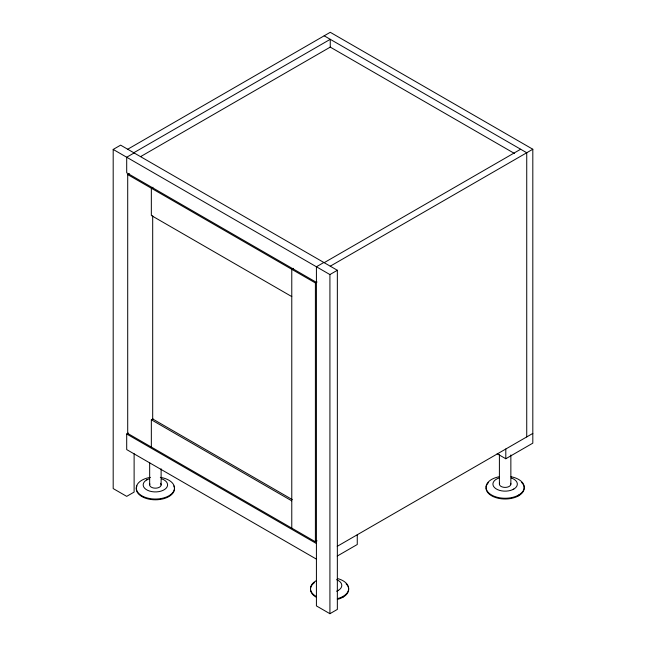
<?xml version="1.0" encoding="UTF-8"?>
<svg xmlns="http://www.w3.org/2000/svg" width="646" height="646" viewBox="0 0 646 646"><rect width="100%" height="100%" fill="white"/><g stroke="black" fill="none" stroke-linecap="round" stroke-linejoin="round"><path stroke-width="0.97" d="M146.747 479.881L147.296 479.469M337.68 590.84L338.221 590.428M513.223 489.49L513.764 489.079M134.118 453.726L134.118 492.082L126.697 496.37L113.187 488.57L113.187 149.436L120.616 145.148L337.349 270.278L337.349 609.412L329.92 613.7L316.419 605.908L316.419 266.766L323.848 262.478M127.706 149.242L330.259 32.3L532.813 149.242L532.813 443.156L505.802 458.749L497.145 453.75M133.787 152.747L330.259 39.317L330.259 47.376M134.118 152.949L126.697 157.236L126.697 172.821L316.419 282.359M140.771 156.51L330.259 47.11L514.539 153.506M317.057 540.823L315.401 541.776L127.706 433.418L127.706 174.581L129.361 173.629M152.989 187.267L151.342 188.22L151.342 215.506L291.774 296.587M293.421 268.348L291.774 269.301L291.774 528.137M324.179 262.672L520.66 149.242M330.259 266.184L532.813 149.242M127.706 174.581L315.401 282.948L317.057 281.995M113.187 149.436L329.92 274.566L337.349 270.278M316.419 559.129L126.697 449.592L126.697 433.999L128.344 433.046M151.342 447.056L151.342 419.771L152.989 418.818M337.228 546.33L532.813 433.418M337.228 556.077L357.262 544.505L357.262 534.767M324.179 35.805L526.732 152.747L526.732 436.922M292.25 499.568L152.69 418.988L152.69 215.74M151.342 419.771L291.774 500.852M126.697 433.999L316.419 543.536M518.633 495.03L518.633 495.781M510.857 454.945L510.857 484.169M505.802 449.002L505.802 458.749M499.398 454.784L499.398 484.007M343.083 596.379L343.083 597.13M329.92 274.566L329.92 613.7M315.401 282.948L315.401 541.776M161.12 468.826L161.12 484.952M149.662 462.617L149.662 484.791M337.349 578.509A19.097 11.022 0 0 1 348.678 588.587A19.097 11.022 0 0 1 337.349 598.656M316.08 596.379A19.097 11.022 0 0 1 316.08 580.786M348.032 586.487A19.097 11.022 0 0 1 337.349 599.407M316.08 597.13A19.097 11.022 0 0 1 314.432 582.627M346.119 583.822A19.097 11.022 0 0 1 347.669 585.793M336.59 579.656A12.217 7.058 0 0 1 336.59 591.219M160.418 483.281A5.725 3.311 0 0 1 159.344 487.262A5.725 3.311 0 0 1 152.408 487.69L151.245 487.149A5.725 3.311 0 0 1 149.896 483.935M160.329 477.362A19.097 11.022 0 0 1 171.029 494.335A19.097 11.022 0 0 1 139.746 494.335A19.097 11.022 0 0 1 150.445 477.362M161.5 478.759A12.217 7.058 0 0 1 164.746 489.402A12.217 7.058 0 0 1 146.028 489.402A12.217 7.058 0 0 1 149.283 478.759M173.839 485.913A19.097 11.022 0 0 1 155.387 499.794A19.097 11.022 0 0 1 136.944 485.913M510.695 483.313A5.725 3.311 0 0 1 508.507 486.761A5.725 3.311 0 0 1 502.144 486.914L500.981 486.373A5.725 3.311 0 0 1 499.633 483.16M511.026 476.748A19.097 11.022 0 0 1 520.579 493.714A19.097 11.022 0 0 1 489.676 493.714A19.097 11.022 0 0 1 499.229 476.748M521.669 482.473A19.097 11.022 0 0 1 510.074 498.639A19.097 11.022 0 0 1 486.034 487.988M486.099 487.027A19.097 11.022 0 0 1 488.586 482.473M511.236 477.983A12.217 7.058 0 0 1 514.491 488.626A12.217 7.058 0 0 1 495.765 488.626A12.217 7.058 0 0 1 499.019 477.983"/></g></svg>
